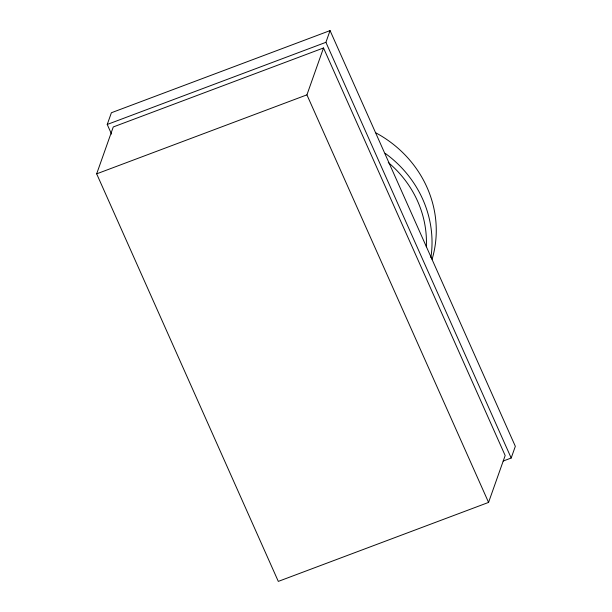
<?xml version="1.0" encoding="UTF-8"?>
<svg xmlns="http://www.w3.org/2000/svg" width="612" height="612" viewBox="0 0 612 612"><rect width="100%" height="100%" fill="white"/><g stroke="black" fill="none" stroke-linecap="round" stroke-linejoin="round"><path stroke-width="0.92" d="M111.522 134.074L107.238 124.465L111.392 112.746L330.059 30.6L515.335 446.316L511.188 458.028L503.156 461.05M96.665 173.839L113.266 126.959L323.518 47.973L505.168 455.535L488.567 502.414L278.307 581.4L96.665 173.839L306.926 94.852L323.518 47.973M511.188 458.028L325.913 42.32L330.059 30.6M107.238 124.465L325.913 42.32M306.926 94.852L488.567 502.414M388.268 162.494A108.102 101.776 19.5 0 1 426.334 246.789M375.967 132.919A113.717 107.062 19.5 0 1 432.087 259.304M385.208 153.352A113.717 107.062 19.5 0 1 430.894 257.598"/></g></svg>
